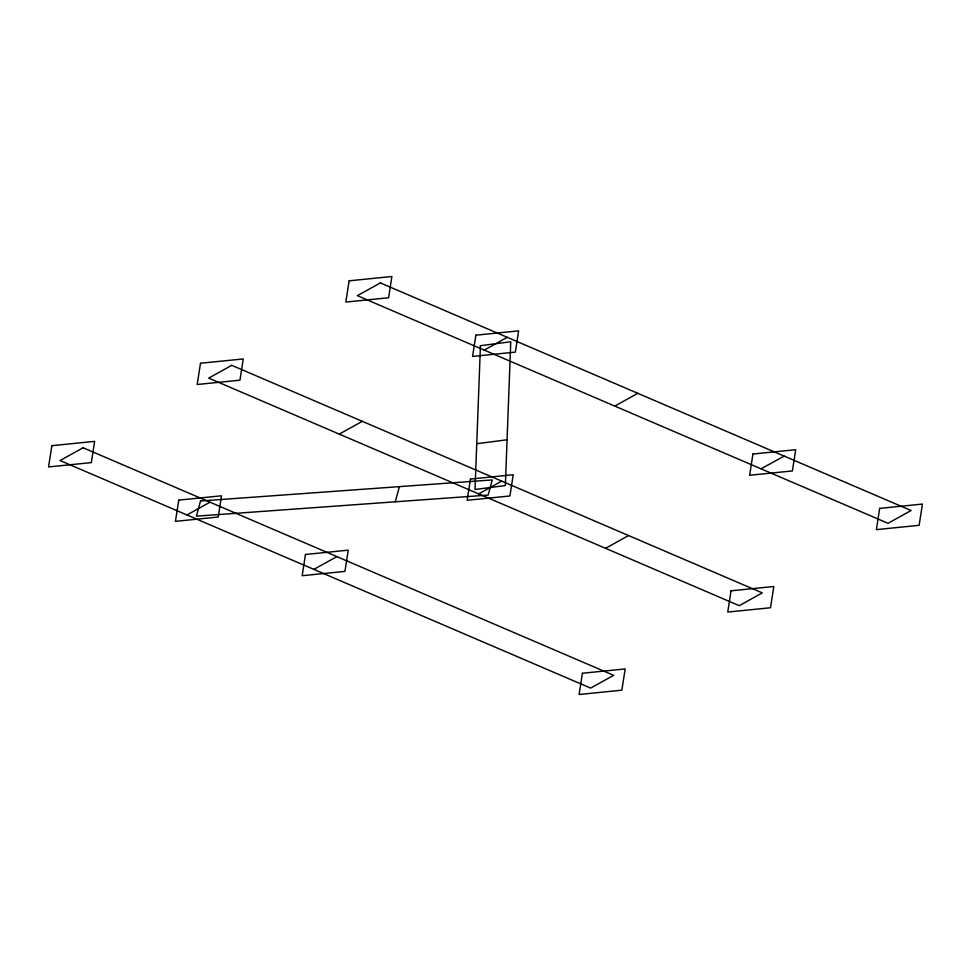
<?xml version="1.0" encoding="UTF-8"?>
<svg xmlns="http://www.w3.org/2000/svg" width="971" height="971" viewBox="0 0 971 971"><rect width="100%" height="100%" fill="white"/><g stroke="black" fill="none" stroke-linecap="round" stroke-linejoin="round"><path stroke-width="1.46" d="M395.294 501.801L399.397 486.629M186.954 514.958L209.991 502.189M484.226 350.094L507.263 337.325M339.255 434.11L362.304 421.329M313.839 569.382L336.876 556.614M614.777 406.096L637.813 393.316M478.667 493.899L501.704 481.118M605.552 548.324L628.589 535.543M761.009 468.811L784.192 456.103M476.749 443.711L507.068 439.79M480.439 345.688L475.025 489.481L505.357 485.549L510.758 341.768L480.439 345.688M51.864 445.689L48.55 466.93L91.323 462.609L94.624 441.368L51.864 445.689M178.749 500.114L175.435 521.354L218.208 517.033L221.509 495.793L178.749 500.114M200.499 363.251L197.186 384.492L239.958 380.183L243.26 358.942L200.499 363.251M305.477 554.477L302.175 575.706L344.936 571.397L348.249 550.156L305.477 554.477M349.135 280.825L345.822 302.066L388.594 297.745L391.896 276.504L349.135 280.825M475.875 335.189L472.561 356.43L515.334 352.109L518.635 330.868L475.875 335.189M470.462 479.055L467.148 500.283L509.921 495.975L513.234 474.734L470.462 479.055M582.406 673.255L579.104 694.496L621.865 690.175L625.178 668.934L582.406 673.255M731.042 590.817L727.74 612.058L770.501 607.749L773.814 586.508L731.042 590.817M752.938 454.027L749.636 475.268L792.397 470.947L795.71 449.707L752.938 454.027M879.677 508.391L876.376 529.632L919.136 525.311L922.45 504.07L879.677 508.391M200.524 500.987L196.421 516.159L488.146 495.101L492.236 479.929L200.524 500.987M83.105 447.765L60.068 460.533L590.623 688.099L613.66 675.331L83.105 447.765M231.741 365.327L208.704 378.107L739.259 605.673L762.296 592.893L231.741 365.327M380.377 282.901L357.34 295.67L888.04 523.296L911.077 510.528L380.377 282.901"/></g></svg>
